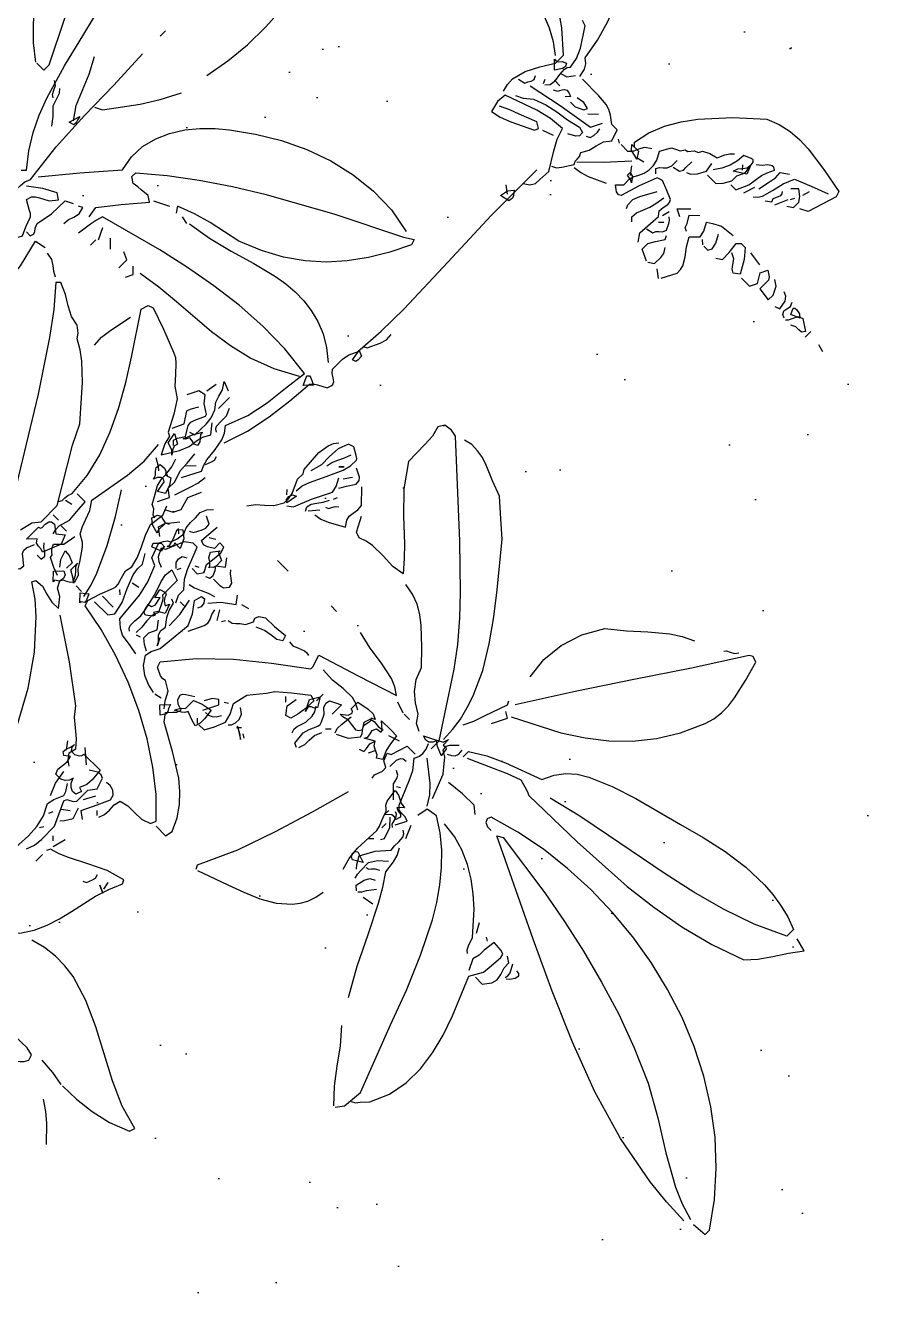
# Model space of a CAD drawing. Header units: inches. Extents: x 70 to 1974, y -315 to 363.
# Drawn here: x 901.8062 to 902.0924, y 210.107 to 210.5362 of the extents above; entities that cross this region are included whole.
import ezdxf

# ---------------------------------------------------------------- set-up
doc = ezdxf.new("R2010")
doc.units = ezdxf.units.IN
doc.header["$MEASUREMENT"] = 0
doc.layers.add('DERAKHT', color=56, linetype='Continuous', lineweight=9)
doc.layers.add('moble', color=7, linetype='Continuous', lineweight=5, true_color=0x32414e)
doc.layers.add('PDF_0', color=3, linetype='Continuous')
doc.layers.add('Tree', color=91, linetype='Continuous')

# ---------------------------------------------------------------- blocks, each defined once
blk = doc.blocks.new('P057')
at = {"layer": 'Tree', "linetype": 'Continuous'}
for points in [[(0.06086, 0.88383), (0.0597, 0.88892), (0.05796, 0.89182), (0.05504, 0.89415), (0.05286, 0.90695), (0.04923, 0.91945), (0.04443, 0.93167), (0.03847, 0.94315), (0.03135, 0.95391), (0.0232, 0.9638), (0.01389, 0.97252), (0.00357, 0.97994), (-0.00471, 0.98517), (-0.01358, 0.98983), (-0.03176, 0.99695), (-0.05066, 1.00189), (-0.06971, 1.00509), (-0.0716, 1.00567), (-0.07378, 1.00538), (-0.07887, 1.00291), (-0.07727, 0.99506), (-0.07451, 0.98706), (-0.06738, 0.97209)], [(0.11451, 0.87699), (0.11233, 0.87918), (0.11451, 0.88921), (0.11843, 0.8988), (0.12353, 0.90782), (0.12963, 0.91625), (0.14402, 0.93181), (0.15915, 0.94562), (0.16686, 0.94868), (0.17441, 0.95042), (0.18212, 0.951), (0.18968, 0.95071), (0.2051, 0.94853), (0.22094, 0.94562), (0.2221, 0.94213), (0.21644, 0.92381), (0.21178, 0.92149)], [(0.0344, 0.84486), (0.03324, 0.84951), (0.03309, 0.85402), (0.03527, 0.86245), (0.03963, 0.87088), (0.04472, 0.87918), (0.04472, 0.88601), (0.03222, 0.89692), (0.01797, 0.90695), (0.00241, 0.91596), (-0.01417, 0.92367), (-0.03147, 0.93006), (-0.04892, 0.93472), (-0.06636, 0.93777), (-0.08352, 0.93879), (-0.09443, 0.93442), (-0.10039, 0.93195), (-0.10635, 0.92847), (-0.10824, 0.92628), (-0.111, 0.92149), (-0.10867, 0.91698)], [(0.18663, 0.90665), (0.18881, 0.9084), (0.19041, 0.91087), (0.19215, 0.91756), (0.1939, 0.92498), (0.19681, 0.93181), (0.20684, 0.93588), (0.21745, 0.93995)], [(0.18561, 0.91247), (0.18721, 0.92003), (0.18794, 0.92425), (0.18779, 0.92847), (0.19244, 0.93181)], [(0.20495, 0.91698), (0.20844, 0.91931), (0.20844, 0.92381), (0.2064, 0.92672), (0.20277, 0.92963), (0.19928, 0.92614)], [(0.20713, 0.92847), (0.20844, 0.93312)], [(0.15784, 0.89633), (0.16496, 0.89633), (0.16787, 0.89953), (0.17063, 0.90433), (0.17049, 0.90854), (0.17282, 0.91349), (0.1718, 0.92149), (0.17078, 0.9225), (0.16933, 0.92221), (0.16496, 0.92032), (0.16453, 0.91523), (0.16322, 0.91029), (0.16089, 0.90549), (0.15784, 0.90098)], [(0.1718, 0.90215), (0.1763, 0.90215), (0.1795, 0.90985), (0.18095, 0.91931), (0.18227, 0.9228), (0.1843, 0.92716), (0.1827, 0.92803), (0.1814, 0.92803), (0.17922, 0.92657), (0.17703, 0.92381), (0.17412, 0.92149)], [(0.19346, 0.91), (0.19681, 0.91247), (0.19594, 0.91436), (0.19681, 0.91654), (0.19782, 0.91901), (0.19768, 0.92032), (0.19681, 0.92149)], [(0.20379, 0.92149), (0.20495, 0.92381)], [(0.15682, 0.83788), (0.15348, 0.84253), (0.1545, 0.85751), (0.15232, 0.86027), (0.15261, 0.86333), (0.15333, 0.86667), (0.15318, 0.86827), (0.15232, 0.87002), (0.14694, 0.87234), (0.14068, 0.87467), (0.13733, 0.87351), (0.13297, 0.86245), (0.12948, 0.85067), (0.12803, 0.8498), (0.12585, 0.8501), (0.12251, 0.85285), (0.12599, 0.85634), (0.12599, 0.861), (0.12673, 0.86376), (0.12832, 0.86682), (0.12978, 0.87002), (0.1305, 0.87351), (0.1305, 0.87699), (0.12963, 0.88106), (0.12701, 0.88601), (0.12948, 0.89066), (0.13065, 0.89255), (0.13297, 0.89372), (0.13574, 0.89502), (0.13733, 0.89749), (0.13923, 0.89808), (0.14039, 0.89939), (0.1417, 0.90098), (0.14417, 0.90215), (0.14533, 0.90433), (0.14955, 0.90651), (0.1545, 0.90782), (0.15653, 0.91233), (0.15813, 0.91494), (0.16031, 0.91698)], [(0.16715, 0.90898), (0.16802, 0.91189), (0.16991, 0.91407), (0.17151, 0.9164), (0.1718, 0.91931), (0.17412, 0.91349), (0.16715, 0.90898)], [(0.17063, 0.91349), (0.16845, 0.91596)], [(0.19928, 0.91247), (0.20277, 0.92032)], [(0.04138, 0.88252), (0.03469, 0.88732), (0.02713, 0.89153), (0.01099, 0.89808), (-0.00602, 0.90302), (-0.02274, 0.90665), (-0.02434, 0.90622), (-0.02492, 0.90534), (-0.0242, 0.90302), (-0.02304, 0.90026), (-0.02391, 0.89749), (-0.03074, 0.89749), (-0.03612, 0.90215), (-0.04325, 0.90665), (-0.04164, 0.90883), (-0.03888, 0.90913), (-0.0354, 0.90883), (-0.03205, 0.90898)], [(0.04937, 0.86536), (0.05156, 0.86783), (0.05214, 0.87176), (0.05141, 0.87626), (0.05112, 0.88048), (0.05156, 0.88238), (0.05286, 0.88383), (0.0517, 0.89023), (0.04894, 0.89619), (0.04138, 0.90782), (0.03789, 0.90898)], [(0.18095, 0.90433), (0.18314, 0.91131)], [(0.14766, 0.88848), (0.14999, 0.8895), (0.15289, 0.8927), (0.15566, 0.89749), (0.1545, 0.90316)], [(0.13966, 0.88499), (0.14417, 0.88601), (0.14533, 0.88805), (0.14519, 0.89023), (0.14533, 0.89531)], [(0.04719, 0.87569), (0.04254, 0.88034), (0.04443, 0.88019), (0.0456, 0.88121), (0.0469, 0.88266), (0.04937, 0.88383), (0.05039, 0.88193), (0.04996, 0.87975), (0.04719, 0.87569)], [(0.05156, 0.87699), (0.05548, 0.87816), (0.05853, 0.88252)], [(0.08703, 0.83337), (0.08994, 0.83483), (0.09197, 0.8373), (0.09604, 0.84384), (0.09517, 0.84559), (0.09502, 0.84733), (0.09488, 0.84937), (0.09386, 0.85169), (0.09633, 0.85634), (0.0975, 0.86129), (0.09895, 0.86609), (0.10201, 0.87002), (0.09953, 0.87699), (0.09502, 0.87699), (0.09052, 0.88034), (0.08732, 0.88208), (0.08412, 0.8831), (0.07714, 0.88368), (0.06319, 0.88383)], [(0.10768, 0.87234), (0.1132, 0.87234), (0.11567, 0.87481), (0.11698, 0.87816), (0.11887, 0.88136), (0.12251, 0.88383)], [(0.13501, 0.87467), (0.13283, 0.87699), (0.13399, 0.87903), (0.13559, 0.88048), (0.13733, 0.88223), (0.1385, 0.88499), (0.1385, 0.8895)], [(0.08019, 0.87132), (0.08484, 0.87569)], [(0.12061, 0.87278), (0.11786, 0.87351), (0.11466, 0.87438), (0.11233, 0.87699), (0.11786, 0.87699), (0.12061, 0.87278)], [(0.12018, 0.87351), (0.12483, 0.87467)], [(0.1638, 0.86667), (0.15915, 0.86885), (0.16496, 0.87467)], [(0.17282, 0.86318), (0.17063, 0.86434), (0.16976, 0.86696), (0.16715, 0.87132), (0.1718, 0.87569)], [(0.18212, 0.83236), (0.18663, 0.84137), (0.18663, 0.84428), (0.18605, 0.8469), (0.18314, 0.85184), (0.1795, 0.85664), (0.1763, 0.86202), (0.18095, 0.86667), (0.18009, 0.87074), (0.17747, 0.87569), (0.18067, 0.87772), (0.18561, 0.88034), (0.19463, 0.8815)], [(0.18663, 0.86434), (0.18997, 0.86434), (0.19128, 0.86667), (0.19041, 0.87074), (0.18779, 0.87569)], [(0.19681, 0.86434), (0.2003, 0.86667), (0.20015, 0.87249), (0.19928, 0.87918), (0.20146, 0.8815), (0.20495, 0.8815), (0.2096, 0.87598), (0.21411, 0.86783), (0.21062, 0.86536), (0.20858, 0.86652), (0.20684, 0.869), (0.2048, 0.87176), (0.20146, 0.87351)], [(0.21862, 0.88034), (0.2096, 0.8815)], [(0.21644, 0.86667), (0.22327, 0.86667), (0.22559, 0.87132), (0.2221, 0.87699), (0.22429, 0.8815), (0.22777, 0.87918), (0.22894, 0.87743), (0.22879, 0.8751), (0.22894, 0.87002), (0.23708, 0.86885), (0.23723, 0.87307), (0.23461, 0.87816), (0.23126, 0.88034)], [(0.24275, 0.86885), (0.2461, 0.87002), (0.24493, 0.87554), (0.24319, 0.87801), (0.24043, 0.87918)], [(0.25177, 0.86783), (0.24959, 0.86885), (0.24843, 0.87088), (0.249, 0.87307), (0.24959, 0.87554), (0.24843, 0.87816)], [(0.25308, 0.87234), (0.25148, 0.87598), (0.2522, 0.8767), (0.25337, 0.87699), (0.25657, 0.87626), (0.2586, 0.87467), (0.25308, 0.87234)], [(0.25308, 0.86783), (0.25439, 0.86914), (0.25555, 0.87176), (0.25715, 0.87452), (0.25991, 0.87569), (0.26674, 0.87132), (0.26529, 0.86929), (0.26311, 0.86914), (0.26049, 0.86914), (0.25773, 0.86783)], [(-0.09937, 0.72461), (-0.09661, 0.73973), (-0.09515, 0.755), (-0.09486, 0.77056), (-0.09574, 0.78597), (-0.1001, 0.81723), (-0.10751, 0.8482), (-0.11173, 0.85315), (-0.11536, 0.85984), (-0.11958, 0.86638), (-0.12235, 0.86914), (-0.12584, 0.87132), (-0.13034, 0.87002), (-0.14081, 0.85867), (-0.15055, 0.84413), (-0.15448, 0.83613), (-0.15739, 0.8277), (-0.15884, 0.81912), (-0.15898, 0.81054)], [(0.04356, 0.85852), (0.06493, 0.86303), (0.08703, 0.86667), (0.09052, 0.87351)], [(0.04821, 0.86536), (0.04719, 0.86783)], [(0.05156, 0.87132), (0.05621, 0.87132)], [(0.05504, 0.86667), (0.05752, 0.86798), (0.05897, 0.87059), (0.05984, 0.87176), (0.06115, 0.87249), (0.0629, 0.87234), (0.06537, 0.87132), (0.06319, 0.86885)], [(0.06784, 0.86885), (0.07176, 0.86885), (0.0767, 0.87132), (0.07787, 0.87351), (0.07365, 0.87438), (0.06886, 0.87351)], [(0.08921, 0.861), (0.09124, 0.86216), (0.09212, 0.86464), (0.09226, 0.86769), (0.09168, 0.87002)], [(0.09604, 0.84602), (0.10768, 0.85722), (0.11916, 0.87002)], [(0.10637, 0.87234), (0.10419, 0.87351)], [(0.12483, 0.86318), (0.12134, 0.86783)], [(0.13733, 0.84718), (0.13632, 0.84951), (0.13632, 0.85387), (0.13792, 0.85824), (0.14315, 0.86783)], [(0.14533, 0.84384), (0.14315, 0.84602), (0.14345, 0.84966), (0.14504, 0.85358), (0.14679, 0.8578), (0.14766, 0.86202), (0.14882, 0.86783)], [(0.26893, 0.86885), (0.26893, 0.87351)], [(0.28288, 0.87002), (0.27823, 0.87132)], [(-0.17833, 0.657), (-0.18763, 0.66427), (-0.19606, 0.67285), (-0.21191, 0.69219), (-0.22005, 0.70178), (-0.22907, 0.71065), (-0.2391, 0.71851), (-0.24463, 0.72185), (-0.25073, 0.72461), (-0.2612, 0.74889), (-0.27226, 0.77347), (-0.27865, 0.7851), (-0.28592, 0.79571), (-0.29435, 0.80502), (-0.30439, 0.81272), (-0.30671, 0.8184), (-0.30817, 0.82421), (-0.30889, 0.83584), (-0.30947, 0.84777), (-0.31049, 0.85373), (-0.31253, 0.85969), (-0.31369, 0.85518)], [(0.03571, 0.85634), (0.04007, 0.85751), (0.04079, 0.85925), (0.04196, 0.861), (0.04254, 0.86303), (0.04138, 0.86536)], [(0.04138, 0.8482), (0.04589, 0.85038), (0.05068, 0.85416), (0.05839, 0.85722), (0.0661, 0.85882), (0.07409, 0.86013), (0.08237, 0.86202), (0.08586, 0.861), (0.08601, 0.85824), (0.0847, 0.85664), (0.08019, 0.85416)], [(0.12846, 0.86042), (0.12716, 0.86129), (0.12353, 0.86202), (0.12353, 0.86434), (0.12614, 0.86362), (0.1276, 0.86172), (0.12846, 0.86042)], [(0.1545, 0.84718), (0.15915, 0.8482), (0.15973, 0.8501), (0.16104, 0.85126), (0.16264, 0.85271), (0.1638, 0.85518), (0.16191, 0.85911), (0.16074, 0.86085), (0.15915, 0.86202)], [(0.15566, 0.85969), (0.15682, 0.86434)], [(0.18561, 0.86434), (0.18314, 0.86667)], [(-0.13834, 0.60437), (-0.13616, 0.60669), (-0.14328, 0.61599), (-0.14925, 0.62574), (-0.15419, 0.63577), (-0.15826, 0.64624), (-0.16451, 0.66761), (-0.16974, 0.68957), (-0.17527, 0.71153)], [(0.08237, 0.81389), (0.08586, 0.81607), (0.08761, 0.81912), (0.0879, 0.82261), (0.08819, 0.82989), (0.0815, 0.84079), (0.07801, 0.84733), (0.07554, 0.85416), (0.06624, 0.85329), (0.05679, 0.85111), (0.03673, 0.84384), (0.03614, 0.83788), (0.03789, 0.83105), (0.04414, 0.83221), (0.05068, 0.83497), (0.06435, 0.84137), (0.06537, 0.84384), (0.06188, 0.84602), (0.05097, 0.8418), (0.04516, 0.83962), (0.03905, 0.83672)], [(0.15682, 0.85518), (0.15915, 0.85751)], [(0.16845, 0.83337), (0.16148, 0.83672), (0.16148, 0.84137), (0.16394, 0.84559), (0.16715, 0.85067), (0.16598, 0.85285)], [(-0.17745, 0.657), (-0.17149, 0.657), (-0.17149, 0.66165), (-0.18501, 0.6887), (-0.20057, 0.71327), (-0.21744, 0.73625), (-0.23532, 0.75791), (-0.27196, 0.80022), (-0.28985, 0.82203), (-0.30686, 0.84486)], [(0.06784, 0.84486), (0.07452, 0.84718)], [(0.09735, 0.84253), (0.1023, 0.84312), (0.10724, 0.84471), (0.11786, 0.84951)], [(0.16947, 0.83337), (0.17282, 0.8357), (0.1731, 0.84108), (0.17253, 0.84398), (0.17063, 0.84718)], [(0.18095, 0.83105), (0.1763, 0.83454)], [(0.06537, 0.57456), (0.07031, 0.58954), (0.0735, 0.60509), (0.07554, 0.6208), (0.0767, 0.63635), (0.07816, 0.6381), (0.08048, 0.63941), (0.08586, 0.64232), (0.08703, 0.64566), (0.08615, 0.6477), (0.08412, 0.64915), (0.08179, 0.6506), (0.08019, 0.65249), (0.08019, 0.66122), (0.08107, 0.66573), (0.08354, 0.67067), (0.0847, 0.68971), (0.08499, 0.70906), (0.08383, 0.74773), (0.08237, 0.78655), (0.08237, 0.82538)], [(0.08019, 0.8024), (0.07554, 0.80589)], [(0.07787, 0.79891), (0.07874, 0.80385), (0.08136, 0.80705), (0.08339, 0.80458), (0.08412, 0.80299), (0.08354, 0.80022), (0.07787, 0.79891)], [(-0.12816, 0.60887), (-0.11202, 0.6285), (-0.09501, 0.64799), (-0.09676, 0.65744), (-0.09646, 0.6666), (-0.09413, 0.67547), (-0.0905, 0.68376), (-0.08556, 0.69175), (-0.07974, 0.69888), (-0.0732, 0.70542), (-0.06636, 0.71094), (-0.05328, 0.72025), (-0.03946, 0.72868), (-0.02478, 0.73566), (-0.00966, 0.74104), (0.0059, 0.74468), (0.0216, 0.74642), (0.0373, 0.74613), (0.05286, 0.74308)], [(-0.08919, 0.61353), (-0.09036, 0.6205), (-0.0809, 0.63257), (-0.06971, 0.64566), (-0.0732, 0.64799), (-0.07843, 0.6474), (-0.08134, 0.64726), (-0.08469, 0.64668), (-0.08817, 0.64915), (-0.08817, 0.65249), (-0.07363, 0.66471), (-0.05779, 0.67648), (-0.04078, 0.68797), (-0.02304, 0.69902), (0.01477, 0.71996), (0.05403, 0.73959), (0.0597, 0.74308), (0.06086, 0.73959), (0.05461, 0.72723), (0.04778, 0.71574), (0.04022, 0.70527), (0.03163, 0.69568), (0.02204, 0.68724), (0.01128, 0.67954), (-0.00093, 0.67299), (-0.01474, 0.66732), (-0.03496, 0.66296), (-0.04543, 0.65991), (-0.05604, 0.65598), (-0.05357, 0.65249)], [(-0.13616, 0.72127), (-0.13616, 0.72592)], [(-0.14866, 0.47744), (-0.14038, 0.50433), (-0.13034, 0.53224), (-0.12859, 0.53442), (-0.12584, 0.53908), (-0.12903, 0.55478), (-0.13151, 0.57121), (-0.12903, 0.57761), (-0.12816, 0.58488), (-0.13383, 0.59172), (-0.13223, 0.59448), (-0.13208, 0.59768), (-0.13179, 0.60102), (-0.13034, 0.60437), (-0.13339, 0.62952), (-0.13456, 0.65496), (-0.13514, 0.68056), (-0.13616, 0.70629)], [(-0.13383, 0.66282), (-0.12932, 0.66514), (-0.11566, 0.68361), (-0.10911, 0.69422), (-0.10286, 0.70629)], [(0.30571, 0.58023), (0.33377, 0.59477), (0.34628, 0.60291), (0.35762, 0.61178), (0.36795, 0.62181), (0.37711, 0.63316), (0.38496, 0.64595), (0.3915, 0.66049), (0.39324, 0.66616), (0.39397, 0.67198), (0.39397, 0.67794), (0.3931, 0.68404), (0.39034, 0.69626), (0.38685, 0.70847), (0.3835, 0.70978), (0.38132, 0.70847), (0.36198, 0.67837), (0.34221, 0.64871), (0.32214, 0.61862), (0.30222, 0.58706)], [(0.36867, 0.69946), (0.36954, 0.70077), (0.37172, 0.70178), (0.37405, 0.70309), (0.37565, 0.70513)], [(0.08354, 0.67532), (0.08586, 0.67663), (0.0895, 0.68419), (0.09066, 0.68826), (0.09052, 0.69248)], [(0.2967, 0.60553), (0.29495, 0.61876), (0.29641, 0.63228), (0.30077, 0.64566), (0.30789, 0.65816), (0.31822, 0.66645), (0.32767, 0.67517), (0.33814, 0.68376), (0.34439, 0.68783), (0.35151, 0.69132)], [(-0.13718, 0.64799), (-0.14241, 0.65569), (-0.14633, 0.665), (-0.15041, 0.67474), (-0.15564, 0.68448)], [(0.28638, 0.54155), (0.28593, 0.5497), (0.28477, 0.55755), (0.28288, 0.5654), (0.28026, 0.57296), (0.27358, 0.58793), (0.265, 0.60204), (0.2554, 0.61571), (0.24523, 0.62865), (0.22559, 0.65249), (0.21629, 0.66063), (0.20611, 0.6698), (0.19666, 0.67329), (0.18707, 0.67736), (0.18227, 0.67896), (0.17732, 0.67983), (0.17223, 0.67997), (0.16715, 0.67881)], [(0.08484, 0.66514), (0.08354, 0.67198), (0.08703, 0.67067), (0.08717, 0.66761), (0.08688, 0.66587), (0.08484, 0.66514)], [(0.28506, 0.53224), (0.28506, 0.53908), (0.26893, 0.5638), (0.26079, 0.57616), (0.25177, 0.58837), (0.2413, 0.60058), (0.23054, 0.61193), (0.2083, 0.63345), (0.16148, 0.67663), (0.15726, 0.67736), (0.15232, 0.67663), (0.14999, 0.67314), (0.15173, 0.66675), (0.15202, 0.65991), (0.15232, 0.64566), (0.16205, 0.63199), (0.17354, 0.62007), (0.1859, 0.60858), (0.19201, 0.60219), (0.19812, 0.59521), (0.19056, 0.59404), (0.18183, 0.59433), (0.17282, 0.59419), (0.16831, 0.59346), (0.1638, 0.59172), (0.16031, 0.59303), (0.15566, 0.60204)], [(-0.04325, 0.65351), (-0.02856, 0.65598), (-0.01373, 0.65976), (0.00125, 0.66412), (0.01608, 0.66776), (0.02364, 0.66907), (0.03106, 0.66965), (0.03861, 0.66965), (0.04603, 0.66863), (0.05359, 0.66675), (0.06101, 0.66369), (0.06828, 0.65933), (0.07554, 0.65351)], [(-0.15564, 0.64915), (-0.15739, 0.65031), (-0.15855, 0.65264), (-0.15986, 0.6554), (-0.16248, 0.657)], [(-0.14401, 0.63635), (-0.14764, 0.64101), (-0.15215, 0.64566), (-0.15404, 0.65119), (-0.15492, 0.6538), (-0.1568, 0.65598)], [(-0.13834, 0.64566), (-0.13616, 0.65249), (-0.13587, 0.65046), (-0.13499, 0.64828), (-0.13514, 0.64639), (-0.13834, 0.64566)], [(-0.06854, 0.64799), (-0.05938, 0.65249)], [(-0.04455, 0.65249), (-0.04921, 0.65351)], [(0.06188, 0.54155), (0.06784, 0.55275), (0.0661, 0.55638), (0.06522, 0.55987), (0.0645, 0.56729), (0.06304, 0.575), (0.06144, 0.57892), (0.05853, 0.5827), (0.06377, 0.59637), (0.06653, 0.61018), (0.06813, 0.62429), (0.07002, 0.63883), (0.05112, 0.64086), (0.03207, 0.64115), (0.01288, 0.63999), (-0.00632, 0.63752), (-0.02551, 0.63403), (-0.04484, 0.62967), (-0.08352, 0.6192), (-0.08469, 0.61542), (-0.08556, 0.61106), (-0.08687, 0.60204)], [(-0.04325, 0.61134), (-0.02943, 0.61338), (-0.01562, 0.61469), (0.0123, 0.61687), (0.0264, 0.61905), (0.0405, 0.6224), (0.05476, 0.62778), (0.06886, 0.63534)], [(0.07452, 0.63301), (0.07205, 0.63883), (0.07322, 0.63985), (0.07467, 0.63955), (0.07889, 0.63766), (0.07452, 0.63301)], [(0.11669, 0.58488), (0.11727, 0.58968), (0.11887, 0.59433), (0.12353, 0.60393), (0.12803, 0.61381), (0.12934, 0.61891), (0.12948, 0.62385), (0.12891, 0.62487), (0.1273, 0.62574), (0.12251, 0.6285), (0.11916, 0.62734), (0.11669, 0.62094), (0.1164, 0.61396), (0.1164, 0.60684), (0.11451, 0.59986)], [(0.10201, 0.5574), (0.1052, 0.56177), (0.10927, 0.56525), (0.11349, 0.56903), (0.11669, 0.57456), (0.11698, 0.57819), (0.11625, 0.58212), (0.11233, 0.59055), (0.11233, 0.59521), (0.11102, 0.59739), (0.11015, 0.61106), (0.11117, 0.61803), (0.11247, 0.62123), (0.11451, 0.62385)], [(0.11916, 0.60887), (0.11989, 0.61236), (0.12149, 0.61599), (0.12338, 0.61978), (0.12483, 0.62385)], [(0.13385, 0.60437), (0.13632, 0.60844), (0.13966, 0.61353), (0.13923, 0.61629), (0.13792, 0.61789), (0.13283, 0.6205)], [(0.30222, 0.54257), (0.30222, 0.54708), (0.31196, 0.55318), (0.32287, 0.55813), (0.3457, 0.56656), (0.3489, 0.57368), (0.35326, 0.57936), (0.35849, 0.58401), (0.3646, 0.58765), (0.3787, 0.5936), (0.39397, 0.5987), (0.42421, 0.60669), (0.43948, 0.61091), (0.45489, 0.61426), (0.47045, 0.61644), (0.48601, 0.61687), (0.49386, 0.61629), (0.50171, 0.61498), (0.50971, 0.61309), (0.51756, 0.61018), (0.51756, 0.60437), (0.49851, 0.59564), (0.47889, 0.58881), (0.45896, 0.58343), (0.43875, 0.57892), (0.39804, 0.57121), (0.37754, 0.56714), (0.35718, 0.56205)], [(-0.11653, 0.56307), (-0.11362, 0.56962), (-0.10969, 0.57688), (-0.11217, 0.58212), (-0.11435, 0.58837), (-0.1158, 0.58983), (-0.11813, 0.59113), (-0.12351, 0.59404), (-0.12249, 0.59739), (-0.12089, 0.59913), (-0.11856, 0.60044), (-0.11318, 0.60335), (-0.10969, 0.60771), (-0.11318, 0.61018), (-0.12118, 0.60582), (-0.12932, 0.59986)], [(-0.10969, 0.58023), (-0.10635, 0.58023), (-0.10562, 0.58226), (-0.1062, 0.58386), (-0.10751, 0.58561), (-0.10867, 0.58837), (-0.10664, 0.59884), (-0.10635, 0.61018), (-0.10184, 0.61236)], [(-0.09719, 0.59986), (-0.09704, 0.60335), (-0.09574, 0.60684), (-0.09486, 0.61062), (-0.09603, 0.61483), (-0.09835, 0.61353)], [(-0.07538, 0.60771), (-0.07887, 0.61483)], [(-0.06636, 0.60887), (-0.07102, 0.61353)], [(-0.05473, 0.60437), (-0.05473, 0.61134), (-0.05938, 0.61353)], [(-0.0479, 0.60335), (-0.04572, 0.60771), (-0.04921, 0.61134)], [(0.12483, 0.61353), (0.12701, 0.61585), (0.12483, 0.61353)], [(0.13166, 0.61018), (0.13501, 0.61483)], [(0.13501, 0.5827), (0.13937, 0.58343), (0.14388, 0.58532), (0.15348, 0.59055), (0.151, 0.59404), (0.15028, 0.5968), (0.15071, 0.59986), (0.1513, 0.6032), (0.151, 0.60669), (0.14315, 0.61483)], [(-0.07654, 0.60669), (-0.07654, 0.60204), (-0.07654, 0.60669)], [(0.01957, 0.4786), (0.02058, 0.48049), (0.02073, 0.48282), (0.02088, 0.48514), (0.02189, 0.48776), (0.02058, 0.502), (0.01709, 0.51625), (0.01186, 0.5305), (0.00503, 0.5446), (-0.00268, 0.55842), (-0.01097, 0.57165), (-0.0274, 0.59637), (-0.02609, 0.60088), (-0.02274, 0.60204), (-0.00937, 0.59739), (0.00474, 0.59172), (0.00794, 0.59026), (0.01055, 0.58808), (0.01521, 0.58299), (0.02001, 0.57776), (0.0264, 0.57339), (0.03149, 0.56525), (0.03673, 0.55522), (0.03905, 0.55406), (0.04036, 0.54868), (0.04356, 0.54257), (0.04952, 0.55217), (0.05184, 0.55813), (0.05286, 0.56438), (0.05374, 0.56787), (0.05621, 0.57237), (0.05156, 0.57805)], [(0.11916, 0.57456), (0.12251, 0.57688), (0.12687, 0.58793), (0.13283, 0.59986), (0.13196, 0.60393), (0.12948, 0.60887)], [(0.30455, 0.54373), (0.31982, 0.55057), (0.3281, 0.55435), (0.33668, 0.5574), (0.34134, 0.55609), (0.34424, 0.55537), (0.34686, 0.55406), (0.38743, 0.55493), (0.42785, 0.55726), (0.4482, 0.55973), (0.46856, 0.56351), (0.48892, 0.56874), (0.50942, 0.57586), (0.51509, 0.58212), (0.52032, 0.58983), (0.52556, 0.59797), (0.53123, 0.60553), (0.52323, 0.60771)], [(0.03571, 0.58954), (0.03673, 0.59637)], [(0.04603, 0.56438), (0.04937, 0.56554), (0.04966, 0.57485), (0.04909, 0.57979), (0.04719, 0.58488), (0.04429, 0.58852), (0.04312, 0.59244), (0.04196, 0.59666), (0.03905, 0.60088), (0.04472, 0.5987)], [(0.04821, 0.58706), (0.04821, 0.59637)], [(0.12948, 0.58023), (0.12818, 0.5827), (0.12891, 0.58575), (0.13079, 0.58852), (0.13312, 0.59157), (0.13501, 0.59521)], [(0.13632, 0.59739), (0.13733, 0.59986)], [(0.13632, 0.59055), (0.13821, 0.59128), (0.13908, 0.59303), (0.1401, 0.59491), (0.14199, 0.59637)], [(-0.03205, 0.56089), (-0.03248, 0.56729), (-0.03147, 0.57427), (-0.02856, 0.58837)], [(0.04472, 0.55173), (0.04254, 0.55406), (0.04342, 0.55667), (0.04603, 0.56089), (0.04254, 0.56656), (0.04225, 0.56918), (0.04298, 0.5718), (0.04603, 0.57805), (0.04545, 0.57936), (0.04399, 0.58023), (0.04007, 0.5827), (0.03673, 0.58706), (0.03222, 0.58619), (0.02888, 0.57921)], [(0.05752, 0.57586), (0.05592, 0.57703), (0.05504, 0.57849), (0.05476, 0.58255), (0.05476, 0.58721), (0.05286, 0.59172)], [(0.1305, 0.58154), (0.13501, 0.58706)], [(0.27241, 0.53457), (0.26791, 0.5369), (0.26456, 0.54155), (0.2586, 0.54519), (0.25322, 0.5497), (0.24886, 0.55551), (0.2461, 0.56307), (0.23738, 0.5718), (0.22792, 0.58081), (0.22269, 0.58488), (0.21702, 0.58822), (0.21077, 0.59055), (0.20379, 0.59172)], [(0.28856, 0.55624), (0.29146, 0.56249), (0.29379, 0.56918), (0.29888, 0.58372), (0.29772, 0.58619)], [(-0.09719, 0.54708), (-0.09661, 0.55508), (-0.09777, 0.56322), (-0.10184, 0.58023), (-0.09501, 0.58154)], [(-0.07785, 0.57339), (-0.0809, 0.575), (-0.08381, 0.57732), (-0.08701, 0.57936), (-0.09152, 0.58023)], [(0.03673, 0.55871), (0.04007, 0.56554), (0.03571, 0.57237), (0.03658, 0.575), (0.03905, 0.57921)], [(0.11451, 0.57921), (0.11233, 0.58154)], [(0.11786, 0.57586), (0.11625, 0.57703), (0.11596, 0.57936), (0.11698, 0.58168), (0.11916, 0.5827), (0.11786, 0.57586)], [(0.30004, 0.56889), (0.30455, 0.57805), (0.30106, 0.58023)], [(0.01535, 0.45025), (0.01724, 0.4581), (0.02073, 0.46246), (0.02073, 0.47627), (0.00808, 0.49735), (0.00139, 0.50869), (-0.00457, 0.5209), (-0.02114, 0.53981), (-0.0306, 0.54868), (-0.03612, 0.55275), (-0.04223, 0.55624), (-0.04412, 0.55914), (-0.0479, 0.56205), (-0.05415, 0.56336), (-0.06011, 0.56642), (-0.06622, 0.57019), (-0.0732, 0.57339), (-0.07538, 0.57121), (-0.06476, 0.55871), (-0.05459, 0.54504), (-0.0351, 0.51582), (0.00241, 0.45461)], [(0.04603, 0.55871), (0.04836, 0.56438), (0.05156, 0.56991), (0.0517, 0.56801), (0.05301, 0.56642), (0.05447, 0.56467), (0.05504, 0.56205), (0.05315, 0.56118), (0.05068, 0.56177), (0.0485, 0.56205), (0.04719, 0.55973), (0.04603, 0.55871)], [(0.06653, 0.5574), (0.06799, 0.56104), (0.06857, 0.56307), (0.06784, 0.56554)], [(0.04821, 0.54708), (0.04603, 0.54926), (0.04138, 0.55057), (0.04007, 0.5574), (0.04603, 0.55406), (0.0453, 0.55217), (0.04589, 0.55013), (0.04821, 0.54708)], [(0.06188, 0.5209), (0.06537, 0.52774), (0.06086, 0.53123), (0.06086, 0.5369), (0.05853, 0.54373), (0.0581, 0.55013), (0.05752, 0.5574)], [(0.06784, 0.51276), (0.06595, 0.51334), (0.06479, 0.51465), (0.06348, 0.51625), (0.06086, 0.51742), (0.05839, 0.52178), (0.05504, 0.52774), (0.05417, 0.53224), (0.05374, 0.53705), (0.0533, 0.54199), (0.05156, 0.54708)], [(0.05853, 0.54839), (0.06319, 0.55275)], [(0.06653, 0.53123), (0.06973, 0.54111), (0.07132, 0.54621), (0.07205, 0.55173)], [(0.15348, 0.43498), (0.15057, 0.4389), (0.14766, 0.44428), (0.14199, 0.44777), (0.1401, 0.44734), (0.13792, 0.44763), (0.13283, 0.44995), (0.13166, 0.45344), (0.14577, 0.47046), (0.16205, 0.48601), (0.17994, 0.50055), (0.19928, 0.51509), (0.19928, 0.51698), (0.19841, 0.51931), (0.19681, 0.52439), (0.22254, 0.53224), (0.24741, 0.54024), (0.2429, 0.54329), (0.23795, 0.54533), (0.22705, 0.54766), (0.21571, 0.54926), (0.20495, 0.55173)], [(0.1385, 0.54708), (0.14766, 0.54708)], [(0.18095, 0.55057), (0.18561, 0.55057)], [(0.09735, 0.36548), (0.08645, 0.38554), (0.07379, 0.40372), (0.05926, 0.41971), (0.05127, 0.42669), (0.04254, 0.4328), (0.04356, 0.43498), (0.04894, 0.43541), (0.05417, 0.43396), (0.0597, 0.43265), (0.06537, 0.4328), (0.06086, 0.43847), (0.05621, 0.44094), (0.05403, 0.4453), (0.0549, 0.4469), (0.05708, 0.44792), (0.05926, 0.44923), (0.06086, 0.45112), (0.0597, 0.45562), (0.05679, 0.45824), (0.05461, 0.46173), (0.04937, 0.46929), (0.04734, 0.47133), (0.04254, 0.47395), (0.0405, 0.47802), (0.03876, 0.48282), (0.03673, 0.4882), (0.03324, 0.49343), (0.03775, 0.51931), (0.03891, 0.53254), (0.03789, 0.54591)], [(0.04937, 0.53457), (0.04734, 0.53646), (0.04254, 0.53908)], [(0.06886, 0.5209), (0.07322, 0.52309), (0.07554, 0.52774), (0.07322, 0.53559), (0.0767, 0.54373)], [(0.11786, 0.44646), (0.11189, 0.44763), (0.10419, 0.44879), (0.10026, 0.45083), (0.09604, 0.45461), (0.0943, 0.47307), (0.09212, 0.48252), (0.08819, 0.49241), (0.08354, 0.49444), (0.08019, 0.50375), (0.08165, 0.50651), (0.08281, 0.50826), (0.08484, 0.50942), (0.0863, 0.51349), (0.08703, 0.51843), (0.08543, 0.52207), (0.08499, 0.52614), (0.08514, 0.53021), (0.08484, 0.53457), (0.08659, 0.5385), (0.08921, 0.54155)], [(0.29248, 0.5337), (0.29015, 0.53457), (0.28667, 0.53603), (0.2839, 0.53806), (0.28288, 0.53574), (0.28128, 0.53414), (0.27896, 0.5337), (0.27605, 0.53457), (0.28128, 0.53705), (0.28739, 0.54024), (0.28856, 0.54373), (0.28856, 0.53908), (0.29059, 0.53923), (0.29161, 0.53864), (0.2919, 0.53661), (0.29205, 0.53399), (0.29248, 0.5337)], [(0.30688, 0.5116), (0.30106, 0.52657), (0.29684, 0.53167), (0.29452, 0.53457), (0.29074, 0.5369), (0.2903, 0.53981), (0.29146, 0.54184), (0.29539, 0.54591)], [(0.29423, 0.5369), (0.29655, 0.53806), (0.29829, 0.53966), (0.29917, 0.54184), (0.29888, 0.5449)], [(0.60117, 0.44094), (0.61033, 0.44181), (0.61033, 0.4453), (0.59928, 0.46072), (0.58677, 0.47482), (0.57296, 0.48761), (0.55799, 0.4988), (0.54199, 0.50884), (0.52512, 0.51742), (0.50753, 0.52469), (0.48935, 0.5305), (0.47074, 0.53501), (0.45184, 0.53821), (0.43279, 0.53995), (0.4136, 0.54039), (0.3947, 0.53952), (0.37609, 0.53734), (0.35777, 0.5337), (0.34003, 0.52875), (0.33901, 0.52629), (0.34003, 0.52425), (0.3425, 0.52309), (0.3457, 0.52309)], [(0.05068, 0.52875), (0.04981, 0.53137), (0.04807, 0.53297), (0.04676, 0.53487), (0.04719, 0.53806), (0.05054, 0.53821), (0.05257, 0.53748), (0.05403, 0.53559), (0.05752, 0.5369), (0.06014, 0.53312), (0.06188, 0.52774), (0.05752, 0.52527), (0.05621, 0.53224), (0.0549, 0.53312), (0.05301, 0.53269), (0.05141, 0.53108), (0.05068, 0.52875), (0.05068, 0.52875)], [(0.08819, 0.52192), (0.09052, 0.52309), (0.09314, 0.52788), (0.09401, 0.53036), (0.09386, 0.53341), (0.08921, 0.53559)], [(0.10535, 0.50709), (0.10986, 0.50709), (0.11233, 0.51058), (0.10986, 0.51509), (0.11073, 0.52221), (0.11102, 0.526), (0.10986, 0.52992), (0.10637, 0.52992), (0.10637, 0.52527), (0.10273, 0.52294), (0.10012, 0.52207), (0.09735, 0.52309), (0.09793, 0.52905), (0.09851, 0.53559)], [(0.25773, 0.53559), (0.25075, 0.53806)], [(0.2586, 0.53559), (0.26326, 0.53559)], [(0.30222, 0.48427), (0.30571, 0.4911), (0.30295, 0.49198), (0.30019, 0.49198), (0.29757, 0.49241), (0.29539, 0.49444), (0.29132, 0.50433), (0.28914, 0.50971), (0.28638, 0.51509), (0.28172, 0.5209), (0.28303, 0.52367), (0.28332, 0.52672), (0.28303, 0.53006), (0.28172, 0.53341)], [(0.05068, 0.52875), (0.05068, 0.52875), (0.05068, 0.52875)], [(0.09953, 0.52774), (0.10302, 0.52992)], [(0.11233, 0.51465), (0.11189, 0.51582), (0.11015, 0.51742), (0.10797, 0.51901), (0.10637, 0.52192), (0.10986, 0.52657), (0.10986, 0.52527), (0.11451, 0.52309), (0.11466, 0.51872), (0.11407, 0.51654), (0.11233, 0.51509), (0.11233, 0.51465)], [(0.11451, 0.50942), (0.11727, 0.51058), (0.11742, 0.51305), (0.11625, 0.51611), (0.11451, 0.51843), (0.11916, 0.52192), (0.11567, 0.52657)], [(0.30789, 0.50593), (0.30411, 0.51203), (0.29946, 0.51713), (0.28739, 0.52657)], [(0.33203, 0.52309), (0.32752, 0.52657), (0.31764, 0.52643), (0.30688, 0.52527)], [(0.59535, 0.43847), (0.57979, 0.43905), (0.56423, 0.44065), (0.53297, 0.44661), (0.50201, 0.45562), (0.47118, 0.46711), (0.4405, 0.48034), (0.41026, 0.49444), (0.35035, 0.52309), (0.35384, 0.52527), (0.39528, 0.51931), (0.41607, 0.51552), (0.43701, 0.51087), (0.45795, 0.50534), (0.47903, 0.49895), (0.50011, 0.49125), (0.52105, 0.48209), (0.5401, 0.47147), (0.55842, 0.45984), (0.57732, 0.44923), (0.58735, 0.44501), (0.59768, 0.44181)], [(0.07525, 0.50724), (0.07365, 0.50767), (0.06988, 0.50884), (0.06653, 0.5116), (0.06784, 0.51509), (0.06973, 0.51625), (0.07176, 0.51567), (0.07424, 0.51509), (0.0767, 0.51625), (0.07452, 0.51509), (0.07452, 0.50898), (0.07525, 0.50724)], [(0.1718, 0.36068), (0.17325, 0.36431), (0.1734, 0.36824), (0.17325, 0.37246), (0.17412, 0.37667), (0.1795, 0.37798), (0.18503, 0.37798), (0.19099, 0.37813), (0.19681, 0.38002), (0.19812, 0.38351), (0.18677, 0.39485), (0.17369, 0.40531), (0.15915, 0.41491), (0.1433, 0.42349), (0.12673, 0.43105), (0.10971, 0.43716), (0.09255, 0.4421), (0.07554, 0.4453), (0.07452, 0.44879), (0.07685, 0.4565), (0.08019, 0.46493), (0.08063, 0.46667), (0.08048, 0.46871), (0.07917, 0.47293), (0.07801, 0.47758), (0.07889, 0.48209), (0.07729, 0.4882), (0.07438, 0.49474), (0.07118, 0.50142), (0.06886, 0.50811), (0.07002, 0.51742), (0.06784, 0.52309)], [(0.07787, 0.50709), (0.07322, 0.51058), (0.07452, 0.51509), (0.07685, 0.5177), (0.08019, 0.52192)], [(0.08529, 0.50579), (0.08586, 0.50709), (0.08543, 0.50956), (0.08456, 0.51189), (0.08237, 0.51742), (0.08484, 0.51974), (0.08921, 0.51625), (0.09168, 0.51058), (0.08703, 0.51058), (0.08747, 0.50898), (0.08717, 0.50782), (0.08543, 0.50593), (0.08529, 0.50579)], [(0.08484, 0.51625), (0.08237, 0.51843)], [(0.1132, 0.48543), (0.11102, 0.48994), (0.11102, 0.49444), (0.1068, 0.49924), (0.10389, 0.50477), (0.09851, 0.51843), (0.09502, 0.51843), (0.09052, 0.51509), (0.08819, 0.50971), (0.08586, 0.50375), (0.08354, 0.50259), (0.08586, 0.49764), (0.08819, 0.49575), (0.09168, 0.49444)], [(0.11916, 0.5116), (0.12425, 0.5116), (0.12716, 0.51233), (0.12948, 0.51509), (0.12861, 0.51785), (0.12643, 0.5196), (0.1241, 0.5212), (0.12251, 0.52309)], [(0.14315, 0.50026), (0.14592, 0.50084), (0.14766, 0.50229), (0.14955, 0.50418), (0.15232, 0.50593), (0.1545, 0.51058), (0.15348, 0.51276), (0.1545, 0.51509), (0.15784, 0.51742), (0.16554, 0.51756), (0.17412, 0.51843), (0.17528, 0.51509), (0.17209, 0.51305), (0.16787, 0.51233), (0.16307, 0.5116), (0.15784, 0.50942)], [(0.17863, 0.51742), (0.18169, 0.51713), (0.18517, 0.51858), (0.18881, 0.52003), (0.1907, 0.52018), (0.19244, 0.51974)], [(0.23708, 0.51742), (0.2333, 0.51945), (0.22938, 0.52047), (0.22153, 0.52033), (0.21338, 0.51945), (0.20495, 0.51974)], [(0.23126, 0.50811), (0.23505, 0.51116), (0.23592, 0.51364), (0.23519, 0.51465), (0.23359, 0.51509), (0.23359, 0.5209), (0.24101, 0.52221), (0.24523, 0.52236), (0.24843, 0.5209), (0.2461, 0.51974), (0.24726, 0.51785), (0.24682, 0.51567), (0.24625, 0.5132), (0.24741, 0.51058), (0.24639, 0.50898), (0.24493, 0.50826), (0.2413, 0.50855), (0.23738, 0.50913), (0.23359, 0.50811), (0.23126, 0.50811)], [(0.2381, 0.49793), (0.24493, 0.50128), (0.24959, 0.50709), (0.249, 0.50913), (0.2477, 0.51073), (0.24493, 0.51509), (0.2461, 0.51887), (0.249, 0.5196), (0.25264, 0.51916), (0.25642, 0.51974)], [(0.26558, 0.50477), (0.26442, 0.50665), (0.26195, 0.50782), (0.25933, 0.50913), (0.25773, 0.5116), (0.25177, 0.50811), (0.25293, 0.51015), (0.25249, 0.51247), (0.25192, 0.51495), (0.25308, 0.51742), (0.25657, 0.518), (0.25598, 0.51945), (0.25177, 0.52309), (0.25991, 0.52309), (0.26456, 0.52309), (0.26558, 0.51625), (0.26646, 0.51218), (0.26893, 0.50709), (0.26558, 0.50477)], [(0.26107, 0.51974), (0.26791, 0.52192)], [(0.27241, 0.49444), (0.27198, 0.49692), (0.2727, 0.49924), (0.27372, 0.50186), (0.27358, 0.50477), (0.26994, 0.50695), (0.26791, 0.5116), (0.27023, 0.51276), (0.27358, 0.52309), (0.28041, 0.52309)], [(0.27488, 0.50709), (0.27503, 0.51262), (0.27605, 0.51509), (0.27736, 0.51596), (0.27954, 0.51625)], [(0.07104, 0.44879), (0.0693, 0.45635), (0.06668, 0.46435), (0.05926, 0.48064), (0.05039, 0.49648), (0.04138, 0.51058)], [(0.09851, 0.50026), (0.09604, 0.50288), (0.09546, 0.50549), (0.09604, 0.50811), (0.09851, 0.50942)], [(0.10535, 0.50942), (0.10768, 0.51058)], [(0.11233, 0.51465), (0.11233, 0.51465), (0.11233, 0.51465)], [(0.12701, 0.4991), (0.1321, 0.50491), (0.13966, 0.51058), (0.13632, 0.51509)], [(0.14199, 0.51276), (0.14664, 0.51407)], [(0.21527, 0.50942), (0.21527, 0.50375), (0.21527, 0.50942)], [(0.22676, 0.47526), (0.22429, 0.47627), (0.22327, 0.48427), (0.22443, 0.48834), (0.22676, 0.49343), (0.22705, 0.49517), (0.22647, 0.49692), (0.22429, 0.50128), (0.22138, 0.50404), (0.22036, 0.50665), (0.22094, 0.50942), (0.22777, 0.51276), (0.22777, 0.50477)], [(0.23708, 0.49793), (0.23607, 0.50084), (0.23621, 0.50433), (0.23708, 0.5116)], [(0.25424, 0.50128), (0.25729, 0.50229), (0.25729, 0.50477), (0.25671, 0.50811), (0.25773, 0.5116)], [(0.25991, 0.50375), (0.26209, 0.50811)], [(0.29074, 0.49444), (0.2839, 0.50128), (0.28303, 0.50477), (0.28201, 0.5068), (0.27954, 0.50811)], [(0.08456, 0.50462), (0.08412, 0.50404), (0.08484, 0.50128), (0.07889, 0.4991), (0.07787, 0.50128), (0.08136, 0.50477), (0.08456, 0.50462)], [(0.09953, 0.50026), (0.1007, 0.50259)], [(0.11102, 0.4991), (0.11466, 0.49982), (0.11858, 0.50157), (0.12279, 0.50346), (0.12701, 0.50477)], [(0.1385, 0.49561), (0.13501, 0.50128)], [(0.17528, 0.44312), (0.17965, 0.44312), (0.1827, 0.44893), (0.18561, 0.45562), (0.18415, 0.461), (0.18095, 0.46711), (0.18314, 0.47627), (0.18794, 0.48223), (0.1907, 0.48558), (0.19346, 0.48994), (0.20117, 0.49648), (0.21062, 0.50375), (0.21411, 0.50259), (0.21382, 0.49444), (0.21309, 0.48994), (0.21178, 0.48543), (0.20844, 0.48427), (0.20495, 0.48892), (0.20611, 0.49561)], [(0.21527, 0.49444), (0.21178, 0.50128), (0.21527, 0.50709), (0.21862, 0.50128), (0.2176, 0.49967), (0.21571, 0.4988), (0.2144, 0.49749), (0.21527, 0.49444)], [(0.21862, 0.47962), (0.21774, 0.48209), (0.21803, 0.48441), (0.21992, 0.48994), (0.22007, 0.49531), (0.21935, 0.49822), (0.21745, 0.50128)], [(0.28638, 0.50128), (0.28856, 0.50259)], [(0.39746, 0.33771), (0.4008, 0.34236), (0.40182, 0.35486), (0.38583, 0.39674), (0.37768, 0.4184), (0.36881, 0.43949), (0.35878, 0.45955), (0.35326, 0.46886), (0.34701, 0.47773), (0.34032, 0.48587), (0.33305, 0.49343), (0.3249, 0.50011), (0.31603, 0.50593), (0.3092, 0.50477), (0.30789, 0.49793)], [(0.38816, 0.46028), (0.38655, 0.46173), (0.38539, 0.46392), (0.3835, 0.46929), (0.37201, 0.48209), (0.36518, 0.4882), (0.35791, 0.49357), (0.35006, 0.49837), (0.34148, 0.50215), (0.33247, 0.50477), (0.32287, 0.50593)], [(0.07787, 0.45112), (0.08921, 0.45112), (0.09168, 0.45461), (0.08994, 0.46261), (0.08615, 0.47075), (0.08296, 0.47918), (0.08223, 0.48354), (0.08237, 0.48776), (0.07889, 0.49343)], [(0.10535, 0.45344), (0.10404, 0.45461), (0.10332, 0.45606), (0.10332, 0.46013), (0.10375, 0.46479), (0.10302, 0.46929), (0.1007, 0.47962), (0.09779, 0.48834), (0.09677, 0.493), (0.09735, 0.49793), (0.10419, 0.49561), (0.10419, 0.48994), (0.10419, 0.48311), (0.10578, 0.4818), (0.10709, 0.47947), (0.10986, 0.47395), (0.1084, 0.46973), (0.1084, 0.46522), (0.10899, 0.46057), (0.10884, 0.45562)], [(0.12018, 0.47279), (0.11989, 0.48223), (0.11786, 0.49241)], [(0.14199, 0.43745), (0.13646, 0.43876), (0.13094, 0.44108), (0.12614, 0.44472), (0.12251, 0.44995), (0.12338, 0.45403), (0.12599, 0.45911), (0.12818, 0.48093), (0.12498, 0.48776), (0.12018, 0.49444), (0.12134, 0.4991), (0.12367, 0.49939), (0.12527, 0.49735), (0.12571, 0.49459), (0.12483, 0.49241)], [(0.1305, 0.4786), (0.13501, 0.48776), (0.13559, 0.49038), (0.13486, 0.493), (0.13356, 0.4959), (0.13283, 0.4991)], [(0.14068, 0.49692), (0.14199, 0.4991)], [(0.20277, 0.48994), (0.2003, 0.49241)], [(0.22777, 0.47627), (0.22908, 0.47991), (0.22908, 0.48383), (0.22938, 0.48805), (0.23126, 0.49241)], [(0.23126, 0.49561), (0.23359, 0.49793)], [(0.29321, 0.48427), (0.29262, 0.48616), (0.29132, 0.48733), (0.28972, 0.48863), (0.28856, 0.4911), (0.28739, 0.4991), (0.29088, 0.49851), (0.29321, 0.49735), (0.29554, 0.49619), (0.29888, 0.49561), (0.29539, 0.49241), (0.29757, 0.49139), (0.2999, 0.4911), (0.30106, 0.48994), (0.30004, 0.48645), (0.29859, 0.48747), (0.29655, 0.48718), (0.29321, 0.48427)], [(0.03106, 0.46246), (0.03033, 0.46522), (0.03018, 0.46842), (0.03222, 0.47526), (0.03163, 0.48209), (0.03106, 0.48994), (0.02422, 0.48994)], [(0.10535, 0.46711), (0.10389, 0.46769), (0.10288, 0.46915), (0.10201, 0.47279), (0.10433, 0.47351), (0.1052, 0.47554), (0.10419, 0.48093), (0.10201, 0.4786), (0.1007, 0.48427), (0.10419, 0.48543), (0.1055, 0.4847), (0.10622, 0.48296), (0.10738, 0.48107), (0.10986, 0.47962), (0.11102, 0.48209), (0.1132, 0.47627), (0.11058, 0.47497), (0.10899, 0.4738), (0.10768, 0.47177), (0.10956, 0.47118), (0.10913, 0.46987), (0.10535, 0.46711)], [(0.12353, 0.46028), (0.1196, 0.4642), (0.11858, 0.46697), (0.11916, 0.4706), (0.11567, 0.47526), (0.11364, 0.47933), (0.11233, 0.48427), (0.10986, 0.48543)], [(0.11451, 0.48776), (0.11916, 0.48776)], [(0.29888, 0.44312), (0.29684, 0.45025), (0.29597, 0.4581), (0.2967, 0.47395), (0.29597, 0.477), (0.29452, 0.48049), (0.29321, 0.48413), (0.29321, 0.48776)], [(0.30222, 0.48209), (0.30062, 0.48325), (0.2999, 0.48558), (0.29902, 0.48834), (0.29815, 0.48936), (0.2967, 0.48994)], [(0.30222, 0.47177), (0.30353, 0.47395), (0.30106, 0.48093), (0.2967, 0.48543)], [(0.30455, 0.44879), (0.3028, 0.45097), (0.30004, 0.45562), (0.30484, 0.46449), (0.31138, 0.47177), (0.3108, 0.47497), (0.31109, 0.4786), (0.31065, 0.48238), (0.30978, 0.48413), (0.30789, 0.48543)], [(0.31255, 0.48311), (0.3092, 0.4911)], [(0.02189, 0.48209), (0.0264, 0.48311)], [(0.23592, 0.38002), (0.23461, 0.38249), (0.24537, 0.40619), (0.2538, 0.43018), (0.26107, 0.45446), (0.26791, 0.4786)], [(0.29772, 0.47744), (0.29772, 0.48093)], [(0.3835, 0.47279), (0.38001, 0.4786)], [(0.02291, 0.4706), (0.02757, 0.4706)], [(0.03106, 0.46929), (0.03571, 0.46929)], [(0.05068, 0.44646), (0.04574, 0.44836), (0.04007, 0.45112), (0.03949, 0.45301), (0.03832, 0.45417), (0.03687, 0.45548), (0.03571, 0.4581), (0.04007, 0.46246), (0.04138, 0.4706)], [(0.08586, 0.47526), (0.09052, 0.47627)], [(0.12134, 0.45213), (0.11756, 0.45417), (0.11451, 0.45679), (0.11437, 0.461), (0.11669, 0.46595), (0.1132, 0.4706)], [(0.2967, 0.46711), (0.29888, 0.46929)], [(0.35602, 0.39034), (0.34642, 0.40764), (0.33755, 0.42582), (0.32854, 0.4437), (0.3236, 0.45228), (0.31822, 0.46028), (0.31734, 0.46784), (0.31603, 0.47206), (0.31385, 0.47627)], [(0.3915, 0.47395), (0.38932, 0.47526)], [(0.40182, 0.34701), (0.40415, 0.34832), (0.40589, 0.3505), (0.40996, 0.35486), (0.41506, 0.36664), (0.41738, 0.37856), (0.41753, 0.39063), (0.41578, 0.4027), (0.41273, 0.41491), (0.40851, 0.42698), (0.39848, 0.45112), (0.40313, 0.45911), (0.40371, 0.46508), (0.40429, 0.47279), (0.40357, 0.47511), (0.40139, 0.47584), (0.39499, 0.47627), (0.39397, 0.46871), (0.39383, 0.46449), (0.39281, 0.46028), (0.39615, 0.45344)], [(0.40182, 0.45344), (0.40764, 0.45344), (0.41112, 0.4581), (0.41229, 0.46159), (0.41142, 0.46551), (0.41011, 0.46973), (0.40996, 0.47395), (0.40647, 0.47627)], [(0.41462, 0.46595), (0.41506, 0.46784), (0.41476, 0.47016), (0.41214, 0.47526)], [(0.41563, 0.46595), (0.41724, 0.46726), (0.41927, 0.47002), (0.41971, 0.47264), (0.41883, 0.47365), (0.4168, 0.47395)], [(0.02189, 0.44879), (0.02189, 0.45911), (0.0232, 0.45955), (0.02364, 0.46043), (0.02349, 0.46319), (0.02407, 0.4658), (0.02524, 0.46682), (0.02757, 0.46711), (0.03222, 0.46362), (0.03673, 0.46711), (0.03905, 0.46144), (0.0344, 0.44995), (0.03251, 0.45083), (0.03004, 0.45083), (0.02786, 0.45126), (0.0264, 0.45344), (0.02189, 0.44879)], [(0.08586, 0.46493), (0.08354, 0.46711)], [(0.12353, 0.45911), (0.12134, 0.46362), (0.12353, 0.45911)], [(0.17063, 0.45112), (0.17528, 0.46028), (0.17282, 0.46246), (0.16961, 0.45999), (0.16715, 0.45562)], [(0.1763, 0.46362), (0.17863, 0.46493)], [(0.18779, 0.45562), (0.18925, 0.45708), (0.19012, 0.45955), (0.19012, 0.46261), (0.18895, 0.46595), (0.18561, 0.46828)], [(0.30789, 0.44428), (0.30702, 0.44705), (0.30702, 0.4501), (0.30688, 0.45679), (0.30993, 0.46144), (0.31487, 0.46595)], [(0.03324, 0.44646), (0.03673, 0.44646), (0.03702, 0.44923), (0.03527, 0.45097), (0.0328, 0.45257), (0.03106, 0.45461)], [(0.04821, 0.45112), (0.04545, 0.45475), (0.04356, 0.46028), (0.04719, 0.45999), (0.05156, 0.4581), (0.05156, 0.45344)], [(0.06086, 0.44995), (0.05883, 0.45185), (0.05403, 0.45461), (0.05403, 0.46028), (0.05476, 0.45795), (0.0565, 0.45606), (0.05839, 0.45403), (0.0597, 0.45112), (0.06086, 0.44995)], [(0.07889, 0.45679), (0.08819, 0.45679)], [(0.10986, 0.45461), (0.11233, 0.45562)], [(0.2003, 0.38133), (0.20844, 0.38133), (0.2096, 0.38598), (0.20567, 0.39397), (0.20102, 0.40066), (0.19564, 0.40648), (0.18954, 0.41157), (0.17543, 0.42044), (0.15915, 0.42931), (0.15566, 0.43396), (0.15856, 0.43716), (0.16031, 0.43905), (0.16148, 0.44181), (0.15755, 0.44312), (0.15537, 0.44487), (0.1545, 0.44777), (0.15507, 0.44923), (0.15668, 0.45054), (0.16148, 0.45344)], [(0.15856, 0.4389), (0.15929, 0.44051), (0.1606, 0.44269), (0.16249, 0.44428), (0.16249, 0.45112), (0.16787, 0.4533), (0.17412, 0.45461), (0.175, 0.44807), (0.17514, 0.44443), (0.17412, 0.44094), (0.17005, 0.44225), (0.16496, 0.44428), (0.16394, 0.44239), (0.16235, 0.44108), (0.15856, 0.4389)], [(0.17282, 0.45112), (0.17528, 0.45141), (0.17732, 0.45228), (0.17922, 0.45388), (0.18095, 0.45679)], [(0.19244, 0.4581), (0.19463, 0.46028)], [(0.19928, 0.45461), (0.19724, 0.45635), (0.19244, 0.45911), (0.19928, 0.45461)], [(0.2003, 0.45679), (0.19812, 0.4581)], [(0.29888, 0.45112), (0.29728, 0.45185), (0.29611, 0.45359), (0.29611, 0.45548), (0.29772, 0.45679), (0.30455, 0.45461), (0.29888, 0.45112)], [(0.30789, 0.45344), (0.30978, 0.45403), (0.31095, 0.45533), (0.3124, 0.45693), (0.31487, 0.4581)], [(0.0264, 0.42931), (0.02742, 0.43062), (0.02975, 0.43149), (0.03178, 0.43323), (0.03222, 0.43629), (0.0264, 0.44094), (0.02553, 0.44283), (0.02568, 0.44501), (0.02757, 0.44995)], [(0.05156, 0.44181), (0.04719, 0.44646), (0.05156, 0.45112), (0.05374, 0.4501), (0.05461, 0.44763), (0.05403, 0.44487), (0.05156, 0.44312), (0.05156, 0.44181)], [(0.06319, 0.44995), (0.06784, 0.44995)], [(0.07205, 0.44428), (0.06784, 0.44879), (0.07205, 0.45213), (0.07379, 0.44836), (0.07409, 0.44661), (0.07205, 0.4453), (0.07205, 0.44428)], [(0.17412, 0.44312), (0.1718, 0.4453)], [(0.31385, 0.43963), (0.31138, 0.44181), (0.31255, 0.44748), (0.31429, 0.45054), (0.3172, 0.45213)], [(0.31487, 0.43963), (0.31647, 0.44138), (0.31793, 0.44385), (0.3217, 0.44879)], [(0.14315, 0.43745), (0.14766, 0.43847)], [(0.1545, 0.43062), (0.14999, 0.43498), (0.1545, 0.43963), (0.15522, 0.43702), (0.15624, 0.43556), (0.15653, 0.43382), (0.1545, 0.43062)], [(0.31952, 0.43963), (0.32636, 0.44094)], [(0.13733, 0.36984), (0.13443, 0.37187), (0.13166, 0.37551), (0.13283, 0.38002), (0.12876, 0.38467), (0.12367, 0.38889), (0.11873, 0.3931), (0.11451, 0.39848), (0.09284, 0.41462), (0.06886, 0.43062)], [(0.23708, 0.38002), (0.25613, 0.387), (0.26616, 0.39063), (0.2759, 0.3947), (0.28477, 0.39979), (0.29205, 0.40619), (0.2951, 0.41012), (0.29742, 0.41433), (0.29917, 0.41928), (0.30004, 0.42466)], [(0.14417, 0.37784), (0.13632, 0.38467)], [(0.12948, 0.37551), (0.12599, 0.38002)], [(0.13501, 0.36068), (0.13385, 0.36373), (0.13414, 0.36722), (0.13472, 0.37086), (0.13385, 0.37449), (0.1305, 0.37202), (0.12861, 0.37348), (0.12876, 0.3758), (0.12992, 0.37856), (0.1305, 0.38133), (0.1305, 0.37886), (0.13181, 0.37725), (0.13458, 0.37711), (0.13719, 0.37856), (0.13821, 0.37972), (0.1385, 0.38133), (0.15232, 0.38133), (0.15304, 0.37376), (0.15275, 0.36955), (0.151, 0.36518), (0.15348, 0.36417), (0.15232, 0.36068), (0.14969, 0.36039), (0.14737, 0.36141), (0.14548, 0.3633), (0.14417, 0.36635), (0.14359, 0.36388), (0.14184, 0.36184), (0.13937, 0.36068), (0.13632, 0.36068), (0.13501, 0.36068)], [(0.1545, 0.31604), (0.15638, 0.32127), (0.15697, 0.32651), (0.15682, 0.33771), (0.14999, 0.35268), (0.15071, 0.35457), (0.15246, 0.35545), (0.15435, 0.35646), (0.15566, 0.35821), (0.15566, 0.36751), (0.15915, 0.37202), (0.15682, 0.37886), (0.15479, 0.37987), (0.15232, 0.37958), (0.14766, 0.37667)], [(0.16598, 0.35268), (0.16148, 0.35602), (0.16598, 0.36518), (0.16947, 0.37318), (0.1686, 0.37623), (0.16627, 0.37827), (0.16322, 0.37915), (0.16031, 0.37886)], [(0.39615, 0.33771), (0.38816, 0.34643), (0.38074, 0.35617), (0.37332, 0.36635), (0.36532, 0.37551)], [(0.15784, 0.36169), (0.16148, 0.36853)], [(0.14199, 0.34919), (0.13879, 0.35675), (0.13733, 0.36518)], [(0.14533, 0.28173), (0.14417, 0.28391), (0.14679, 0.29903), (0.1494, 0.31473), (0.14984, 0.32258), (0.1494, 0.33014), (0.14766, 0.33756), (0.14417, 0.34454), (0.14504, 0.3489), (0.14766, 0.35486), (0.14679, 0.35748), (0.14417, 0.36169)], [(0.17063, 0.36068), (0.16845, 0.36286)], [(0.15232, 0.34803), (0.15682, 0.35137)], [(0.15682, 0.34236), (0.15871, 0.34454), (0.16148, 0.34919), (0.15915, 0.35602)], [(0.22327, 0.20844), (0.2096, 0.22662), (0.18881, 0.24072), (0.17922, 0.24829), (0.17063, 0.25744), (0.1718, 0.2621), (0.17848, 0.26966), (0.18256, 0.27344), (0.18779, 0.27707), (0.19259, 0.28463), (0.19608, 0.29234), (0.19869, 0.30033), (0.20059, 0.30848), (0.20436, 0.32535), (0.20713, 0.33392), (0.21062, 0.34236), (0.2096, 0.34454), (0.19841, 0.34134), (0.18721, 0.33596), (0.17616, 0.33043), (0.17063, 0.32811), (0.16496, 0.32637), (0.1638, 0.32389)], [(0.14882, 0.34105), (0.14999, 0.34352)], [(0.16496, 0.32855), (0.16715, 0.33669)], [(0.20495, 0.33204), (0.20379, 0.33669)], [(0.151, 0.33087), (0.15232, 0.3332)], [(0.16249, 0.33087), (0.16031, 0.3332)], [(0.19244, 0.32637), (0.19463, 0.32738), (0.19608, 0.33102), (0.19666, 0.33305), (0.19594, 0.33553)], [(0.20611, 0.32986), (0.20146, 0.33204), (0.20611, 0.32986)], [(0.1638, 0.32055), (0.1638, 0.31488), (0.1638, 0.32055)], [(0.27139, 0.23011), (0.28303, 0.2304), (0.2951, 0.23171), (0.30731, 0.23447), (0.31952, 0.23927), (0.32069, 0.24276), (0.30571, 0.24698), (0.29059, 0.25366), (0.26034, 0.26966), (0.24493, 0.27664), (0.22908, 0.28143), (0.22094, 0.28245), (0.2128, 0.2826), (0.20451, 0.28158), (0.19594, 0.27925)], [(0.26107, 0.17631), (0.26107, 0.17936), (0.26238, 0.18285), (0.26384, 0.18649), (0.26456, 0.19013), (0.26209, 0.19696), (0.23926, 0.21876), (0.24072, 0.2208), (0.24275, 0.22226), (0.24464, 0.224), (0.2461, 0.22662), (0.24493, 0.23011), (0.23999, 0.23112), (0.23505, 0.23112), (0.22429, 0.23127), (0.22559, 0.224), (0.22559, 0.21629), (0.22589, 0.2083), (0.22777, 0.2003)], [(0.27023, 0.23011), (0.26151, 0.23171), (0.25177, 0.23244)], [(0.28972, 0.19812), (0.2807, 0.20728), (0.27533, 0.21193), (0.26893, 0.21629)]]:
    blk.add_lwpolyline(points, dxfattribs=at)

msp = doc.modelspace()

# ---------------------------------------------------------------- hatches: boundary and pattern name
at = {"layer": 'moble', "true_color": 0x636466}
h = msp.add_hatch(dxfattribs=at)
h.set_pattern_fill('ANSI31', color=251, scale=0.7, angle=315)
h.set_pattern_definition([(0, (612.2862, 179.794975), (2e-17, 0.0875), [])])
h.paths.add_polyline_path([(907.8718, 215.13761), (901.81521, 215.13761), (901.81521, 214.93318), (901.05713, 214.95008), (900.88638, 208.87001), (909.05486, 208.86724), (909.05336, 210.41905), (907.86488, 210.41905)])
h.paths.add_polyline_path([(902.29101, 214.29713), (905.24839, 214.29713), (905.24839, 213.39126), (902.29101, 213.39126)], flags=16)
h.paths.add_polyline_path([(901.74345, 211.87639), (904.71497, 211.87639), (904.71497, 210.99228), (902.81826, 210.99228), (902.81826, 209.85558), (901.30089, 209.85558), (901.30089, 210.99228), (901.74345, 210.99228)], flags=16)
h.paths.add_polyline_path([(903.67947, 213.35187), (906.69599, 213.35187), (906.69599, 212.42631), (903.67947, 212.42631)], flags=16)
h.paths.add_polyline_path([(903.85629, 210.36605), (907.2807, 210.36605), (907.2807, 209.31352), (903.85629, 209.31352)], flags=16)
h.paths.add_polyline_path([(906.0433, 214.53542), (907.05488, 214.53542), (907.05488, 213.49344), (906.0433, 213.49344)], flags=16)
h.paths.add_polyline_path([(906.0433, 211.9496), (907.33939, 211.9496), (907.33939, 210.74974), (906.0433, 210.74974)], flags=16)
at = {"layer": 'PDF_0', "lineweight": 25}
h = msp.add_hatch(dxfattribs=at)
h.set_pattern_fill('AR-SAND', color=256, scale=0.05)
h.set_pattern_definition([(37.5, (493.9419, -359.08937), (-0.003149668, 0.0963411885), [0, -0.076, 0, -0.085, 0, -0.08125]), (7.5, (493.9419, -359.08937), (0.088488835, 0.141107303), [0, -0.041, 0, -0.0685, 0, -0.02625]), (327.5, (493.8804, -359.08937), (0.155707093, 0.000282953), [0, -0.025, 0, -0.09, 0, -0.1175]), (317.5, (493.8804, -359.08937), (0.15030633, 0.043883778), [0, -0.0125, 0, -0.059, 0, -0.0675])])
h.paths.add_polyline_path([(902.6487, 210.88225), (901.33133, 210.88225), (901.33133, 209.94555), (902.6487, 209.94555)])

# ---------------------------------------------------------------- block references
at = {"layer": 'DERAKHT', "xscale": 0.5496747334239239, "yscale": 0.5496747334239239, "zscale": 0.5496747334239239, "rotation": 315.0000000000002}
msp.add_blockref('P057', (901.62354, 210.1994), dxfattribs=at)

doc.saveas('drawing.dxf')
